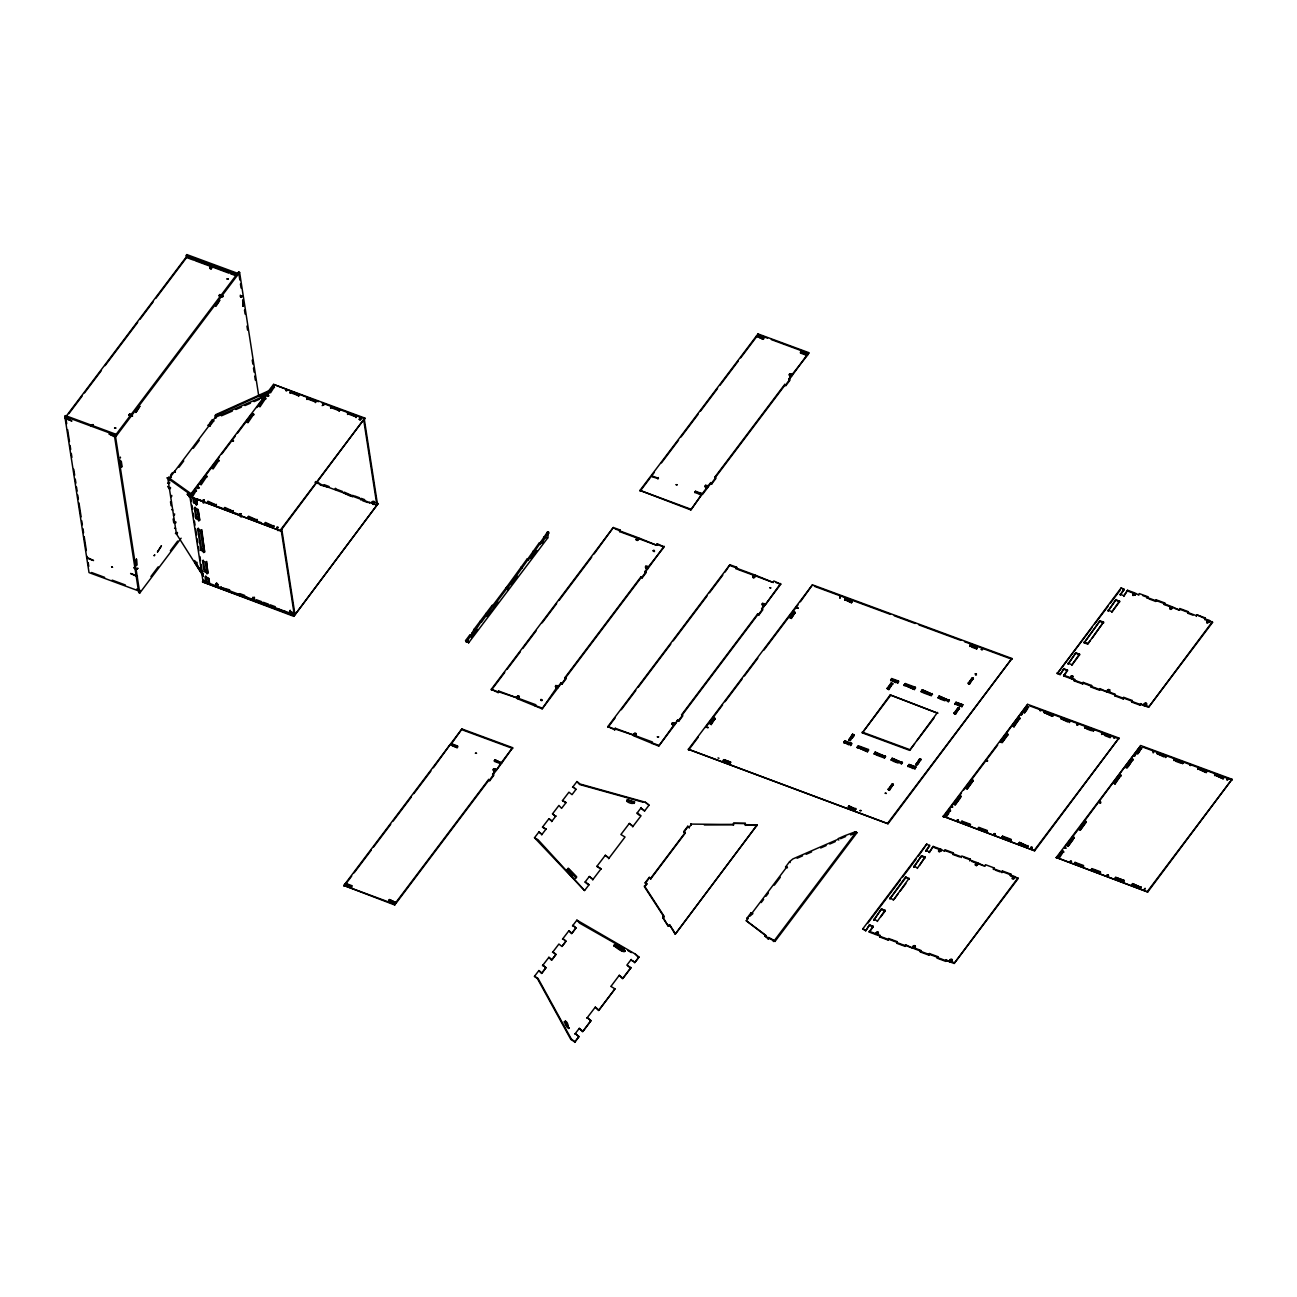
<?xml version="1.0" encoding="UTF-8"?>
<svg xmlns="http://www.w3.org/2000/svg" width="1297" height="1297" viewBox="0 0 1297 1297"><rect width="100%" height="100%" fill="white"/><g stroke="black" fill="none" stroke-linecap="round" stroke-linejoin="round"><path stroke-width="1.5" d="M202.283 571.393L200.889 571.945L195.393 563.465L196.852 562.201M200.889 571.945L195.458 562.752M644.35 886.581L664.096 917.076L662.702 917.611L668.198 926.09L669.771 925.685M644.755 886.791L646.765 884.132L645.274 882.657L649.278 877.356L650.77 878.831L649.278 877.356M646.765 884.132L645.274 882.657M662.702 917.611L664.145 916.347L644.398 885.867M668.198 926.09L662.751 916.898M668.247 925.377L669.641 924.826L675.202 934.229L757.221 824.843L745.386 824.697L757.156 825.557M675.202 934.229L757.221 824.843M650.77 878.831L685.286 833.047L683.795 831.572L687.799 826.254L689.291 827.745L687.799 826.254M685.286 833.047L683.795 831.572M690.75 824.081L691.285 825.087L690.75 824.081L733.551 824.568L704.32 824.957M733.518 823.303L745.353 823.449L733.518 823.303L733.486 825.281M240.545 297.029L241.015 295.684L240.61 296.786M242.101 296.332C240.739 298.537 242.961 294.857 241.08 295.943M627.132 800.849L627.278 799.779L634.557 801.919C632.871 807.237 617.939 796.261 634.411 802.989M633.974 803.475L634.557 801.919M216.372 585.725L217.539 585.644M216.486 586.52L217.491 586.763M254.407 599.376L254.342 597.187C254.212 603.851 253.888 595.291 254.05 599.879L289.88 613.124L289.961 611.633M291.225 613.984L290.22 613.74L291.274 612.865M335.891 489.666C338.793 491.141 333.572 485.71 335.647 489.958L314.993 482.338M359.626 418.574L360.777 418.607L359.026 419.223M719.008 758.259L718.035 757.902M838.802 840.099L838.332 838.543L845.06 835.625L855.015 831.896L856.993 832.674L774.974 941.427L764.841 935.996L765.765 935.267L746.261 920.724L748.256 918.081L746.975 918.179L747.575 919.054M131.548 415.753L132.083 415.105L131.727 416.191M323.845 405.215L322.823 405.28M291.76 611.746C292.652 613.368 288.809 611.746 291.241 613.368M976.446 674.959L975.522 675.121M995.366 834.62L994.215 834.587M120.378 457.128L120.426 458.019M136.59 589.146L140.352 590.524L139.752 591.319L89.023 572.593L64.85 416.418L65.45 415.624L116.163 434.349L116.373 435.662M186.282 255.396L236.994 274.121L237.205 275.45L212.351 266.274L211.038 268.982L210.049 266.858L211.054 267.231L211.33 265.901L186.476 256.725L186.282 255.396L186.881 254.601L237.594 273.327M65.774 417.731L65.174 418.526L71.935 421.022L65.061 417.731L187.076 255.931L192.151 257.795M68.806 413.727L82.1 396.104M84.516 392.894L101.425 370.472M105.041 365.657L137.66 322.402M140.092 319.208L153.37 301.585M155.786 298.375L185.99 258.33M90.466 425.432L92.962 424.589L91.925 425.967M210.017 268.609L210.617 267.069M211.33 265.901L211.054 267.231M92.363 425.384L92.962 424.589M211.038 268.982L211.508 267.393M211.638 268.187L212.351 266.274M129.635 413.954L129.165 415.543L129.635 413.954L130.786 415.121M219.063 295.376L220.198 296.543L219.177 296.17L219.663 294.581L220.798 295.748L219.663 294.581M129.927 416.256L130.186 415.915M130.657 414.327L131.662 414.246L131.532 415.397L131.662 414.246M219.939 296.883L220.068 295.748M220.668 294.954L222.225 296.267L221.674 294.889M181.11 538.206L139.768 593.021L138.747 592.648L114.574 436.473L238.599 272.013L239.605 272.386L258.833 396.525M130.802 415.397L129.797 415.462M220.685 297.159L221.495 296.267M139.768 593.021L115.579 436.846L239.605 272.386M215.805 305.541L219.809 300.223L215.934 306.335L214.799 305.168M240.415 296.235L240.334 295.181M120.686 461.991L121.286 461.197L122.096 466.482L121.496 467.277L120.686 461.991L119.664 461.619L120.491 466.904M87.256 556.445L86.656 557.24L93.53 560.531L86.769 558.034L87.369 557.24M203.24 576.225L176.424 533.894L167.816 478.317L168.902 476.891M209.368 423.568L211.362 420.909M214.735 416.078L215.821 414.635L269.954 390.267M170.507 475.221L172.501 472.562M265.772 395.39L215.383 417.31L168.788 479.096L169.388 479.971M178.97 467.26L183.752 460.938M193.285 448.292L199.252 440.38M167.621 483.214L169.712 482.16M167.653 486.424L169.453 488.888L170.539 487.445M171.771 495.389L170.685 496.832L171.723 496.362M174.641 513.92L173.555 515.363L174.592 514.893M189.151 496.329L273.57 384.382L364.862 418.088L280.574 530.83L189.151 496.329L280.574 530.83M189.265 497.124L219.42 457.144M221.836 453.934L235.097 436.343M237.513 433.149L250.775 415.559M256.806 407.566L271.284 388.37M191.486 495.892L195.361 489.796L196.496 490.963M200.095 484.494L205.964 475.74L207.098 476.907M212.092 468.574L217.961 459.819L219.112 461.002M246.9 422.417L252.769 413.678L253.92 414.845M258.897 406.512L264.783 397.757L265.917 398.925M269.5 392.456L273.375 386.344L274.51 387.511M268.009 394.564L267.295 395.407L269.889 391.84M192.556 496.621L196.382 490.169M201.1 484.867L206.985 476.112M213.097 468.947L218.982 460.208M247.905 422.79L253.79 414.051M259.919 406.885L265.788 398.13M270.522 392.829L274.397 386.717M268.592 396.007L267.506 395.099L268.852 395.666M175.857 521.864L174.771 523.307L175.825 522.821M196.544 500.447L197.095 503.982L193.561 502.669L195.215 501.404M175.403 533.521L177.511 532.451M150.906 576.533L158.202 566.854M170.361 550.739L177.657 541.06M207.423 502.798L207.909 501.209L216.486 505.133M290.042 393.25L290.528 391.662L299.104 395.585M196.025 518.557L194.388 507.97L197.906 509.267L199.543 519.854L196.025 518.557L197.679 517.292M201.797 529.662L204.472 551.63L200.938 550.333L197.663 529.144L198.263 528.349L200.419 531.316L203.71 552.49L204.748 552.019L201.473 530.846L200.419 531.316M215.886 505.927L216.356 504.338M298.505 396.379L298.975 394.791M233.265 510.58L232.795 512.169L224.219 508.246L224.819 507.451L233.395 511.375M306.951 399.492L307.438 397.903L316.014 401.827M200.938 550.333L202.591 549.053M315.414 402.621L315.884 401.032M322.175 405.621L323.212 404.988M206.11 562.217L202.575 560.92L204.213 571.507L207.747 572.804L206.709 561.423M204.213 571.507L205.866 570.226M248.035 517.795L248.505 516.206L257.082 520.113M330.654 408.247L331.124 406.658L339.701 410.565M207.796 578.965L205.639 575.998L206.466 581.299L205.866 582.094L202.981 581.04L203.58 580.229L206.466 581.299L208.622 584.25L209.676 583.78L208.849 578.494L207.796 578.965L208.622 584.25M261.556 522.788L256.482 520.924L256.968 519.319M339.101 411.36L339.571 409.771M205.866 582.094L205.039 576.792L208.574 578.105L209.384 583.391L216.145 585.887L216.453 583.196L217.474 583.569L216.875 584.363C217.102 587.736 218.642 583.083 216.988 585.158M215.626 585.206L216.453 583.196M216.064 585.369L216.226 584.412M253.028 599.506L253.012 597.447L253.028 599.506L217.166 586.26L218.026 584.525M264.928 524.037L265.415 522.448L273.991 526.355M347.547 414.489L348.034 412.9L356.61 416.807M221.139 586.714L220.668 588.303L229.115 591.432L229.601 589.843L221.268 587.509M273.391 527.166L273.862 525.561M356.01 417.602L356.48 416.013M359.561 419.969L359.723 419.012M280.444 530.035L364.862 418.088M252.51 598.825L253.012 597.447M372.985 501.971L372.498 503.56L336.653 490.331L337.269 489.536L342.586 491.498M352.93 496.07L344.354 492.163L343.754 492.957L350.644 496.248M275.272 606.704L270.198 604.824L269.727 606.429L261.151 602.505M352.816 495.276L352.33 496.864M364.652 499.653L361.263 498.405L360.793 499.993M371.947 502.604L372.888 501.388L372.498 503.56M289.88 613.124L290.188 610.417L291.258 613.124M289.361 612.427L290.188 610.417M372.385 502.766L373.828 501.242L373.714 503.641L372.725 503.398L373.893 503.317L373.909 501.761M281.173 530.035L294.273 614.746L290.901 613.497L291.857 612.33M363.776 420.471L376.892 505.182L373.52 503.933L374.428 502.506M293.673 615.54L202.381 581.834L293.803 616.334L378.092 503.593L372.515 501.534M293.803 616.334L378.092 503.593M465.753 641.739L467.179 639.843L468.59 642.842L468.185 640.232L466.774 642.112L465.574 640.588L469.579 635.287L470.714 636.454L472.708 633.811L469.579 635.287M471.703 633.439L473.016 635.708L473.745 633.779L472.303 632.628L474.183 629.191L480.182 621.231L481.317 622.398L493.2 605.683L492.179 605.31L480.182 621.231M507.014 586.617L508.359 587.168L507.014 586.617L526.987 559.153L528.122 560.336L526.987 559.153M527.117 559.947L538.985 543.248L540.136 544.416L538.985 543.248M540.136 544.416L542.13 541.757L541.416 543.297L543.021 542.876L541.708 540.59L547.593 531.835L548.615 532.208L547.723 537.915L468.59 642.842M506.705 589.308L507.419 587.784L493.314 606.477L492.309 606.104L506.414 587.411L508.197 588.092L507.711 589.697L506.576 588.514L507.711 589.697M539.114 544.043L541.108 541.384L542.908 542.081M547.593 531.835L546.296 534.915L547.318 535.304M466.774 642.112L470.584 635.66M472.384 633.163L472.627 635.271L471.524 634.298M472.303 632.628L473.389 633.536L481.187 621.603M507.597 588.903L506.316 588.87L506.414 587.411M507.095 587.136L507.338 589.243M508.1 587.525L528.009 559.542M528.122 560.336L540.006 543.621M541.027 542.843C543.654 542.778 540.217 543.589 541.108 541.384M541.789 541.125L543.167 541.724M543.07 541.157L548.615 532.208M472.53 634.687L472.708 633.811M508.197 588.092L508.359 587.168M471.233 637.621L477.312 629.548M487.056 616.642L498.016 602.116M511.407 584.363L517.487 576.29M530.878 558.521L536.974 550.463M690.831 509.932L701.709 494.546L690.831 509.932L639.988 490.412L756.41 336.036L763.285 339.328L756.41 336.036M763.285 339.328L763.884 338.533L757.124 336.036L757.999 333.913L808.728 352.638L807.853 354.762L800.962 351.471L807.853 354.762M640.102 491.206L650.008 478.074M654.142 472.594L651.71 475.821L658.471 478.317M661.454 462.883L678.526 440.267M680.957 437.024L698.029 414.408M700.461 411.165L717.533 388.549M719.965 385.306L738.252 361.069M740.684 357.842L756.524 336.831M757.124 336.036L757.999 333.913M498.761 691.82L517.26 697.964L498.648 691.025L498.161 692.614L491.287 689.323L613.303 527.506L620.079 530.003L619.593 531.592L637.686 538.271L636.714 537.85L636.243 540.184L636.843 539.39M389.44 899.567L396.331 902.858L389.44 899.567L388.841 900.361L395.601 902.858L394.726 904.982L343.883 885.462L344.889 884.132L351.763 887.424M350.676 886.013L345.488 883.338L450.302 744.348L457.192 747.639L452.118 745.759M457.192 747.639L457.792 746.845L450.902 743.554L461.91 728.963L512.623 747.688L501.744 763.074L494.854 759.783L501.744 763.074M491.401 690.117L504.695 672.495M507.111 669.284L520.405 651.661M522.821 648.451L536.115 630.828M542.146 622.819L556.64 603.608M559.072 600.398L591.691 557.143M594.107 553.932L613.303 527.506M344.013 886.256L344.889 884.132M345.602 884.132L351.698 876.059M354.13 872.816L371.201 850.2M373.633 846.957L390.705 824.341M393.137 821.098L411.425 796.861M413.856 793.634L430.928 771.002M433.36 767.775L450.302 744.348M451.032 744.348L461.91 728.963M657.871 479.112L658.341 477.523M763.171 338.533L763.771 337.739L757.01 335.242M498.161 692.614L498.648 691.025M619.593 531.592L620.079 530.003M351.649 886.629L352.249 885.835L345.488 883.338M457.063 746.845L457.663 746.051L450.902 743.554M516.692 697.008L517.568 696.586L516.855 698.499M517.568 696.586L518.184 695.792L519.319 696.959L517.876 698.872L542.13 708.843L557.823 688.01L557.888 685.837L557.013 686.697L555.878 685.529L556.883 685.902M619.463 530.797L637.557 537.477L637.281 538.806M517.698 697.381L518.184 695.792M518.589 696.959L518.719 698.499L519.189 696.165M637.865 539.763L637.265 540.557L637.735 538.968L638.74 539.341L637.735 538.968M638.302 539.925L638.578 537.85L656.785 545.324L640.507 539.325M517.876 698.872L518.152 697.543M694.933 492.049L695.532 491.255L702.309 493.752L694.933 492.049L700.137 494.724M791.462 375.336L807.253 355.556L800.492 353.06L800.962 351.471M695.062 492.844L695.532 491.255M535.369 706.346L535.839 704.757L517.746 698.078M656.671 544.529L657.271 543.735L664.145 546.994L647.77 567.6M494.53 769.283L493.525 768.894L494.66 770.078L495.535 769.202L496.07 770.596L501.145 763.868L494.384 761.371L494.854 759.783M656.785 545.324L657.271 543.735M705.698 486.083L705.098 486.878L705.568 485.289L706.703 486.456L705.568 485.289M791.413 375.579L789.857 376.195L789.581 373.893L790.732 375.06L789.581 373.893M557.71 687.215L556.154 687.832L555.878 685.529M647.722 567.859L646.165 568.475L645.89 566.157L647.025 567.324L645.89 566.157M707.4 486.991L705.844 487.607L704.968 486.083M706.589 485.662L707.708 486.391L702.309 493.752M789.857 376.195L788.981 374.687M790.603 374.266L791.721 374.979L788.722 379.162L789.857 380.329L785.852 385.631L784.717 384.463L785.852 385.631M489.763 780.697L488.629 779.513L489.763 780.697L493.752 775.379L492.617 774.212L495.357 770.596L493.8 771.212L493.525 768.894M706.703 486.456L706.849 485.321M790.732 375.06L790.862 373.909M702.423 494.546L707.53 487.785L707.595 485.597M788.852 379.956L791.543 376.373L791.608 374.185M556.154 687.832L555.278 686.324M646.165 568.475L645.29 566.951M646.911 566.53L648.03 567.259L645.031 571.442L646.165 572.609L642.161 577.911L641.026 576.743L642.161 577.911M493.8 771.212L492.925 769.705M707.449 486.732L710.707 482.614L711.842 483.781L710.707 482.614M711.842 483.781L715.847 478.48L714.712 477.312L784.717 384.463M792.143 375.579L807.123 354.762L800.362 352.265M807.723 353.968L808.728 352.638M557.013 686.697L557.143 685.562M647.025 567.324L647.171 566.189M494.66 770.078L494.789 768.926M645.144 572.236L647.852 568.653L647.916 566.465M708.13 486.991L710.821 483.408M714.825 478.107L784.847 385.258M494.53 771.488L494.676 770.353M492.747 775.006L495.47 771.391L495.535 769.202M542.13 708.843L557.888 685.837M557.759 686.972L561.001 682.838L562.136 684.022L561.001 682.838M562.136 684.022L566.14 678.704L565.006 677.537L641.026 576.743M648.451 567.859L664.032 546.232M711.713 482.987L715.717 477.685L714.712 477.312M785.739 384.836L789.727 379.535L788.722 379.162M394.726 904.982L395.601 902.858M396.201 902.063L488.629 779.513M496.07 770.596L501.031 763.074L494.254 760.577M501.631 762.279L512.623 747.688M558.423 687.215L561.131 683.632M565.135 678.331L641.14 577.538M396.331 902.858L488.742 780.308M562.023 683.227L566.027 677.909L565.006 677.537M642.031 577.116L646.036 571.815L645.031 571.442M489.634 779.902L493.638 774.585L492.617 774.212M615.345 729.06L633.844 735.204L615.232 728.265L614.746 729.854L607.871 726.563L729.887 564.746L736.647 567.243L736.177 568.832L736.647 567.243M607.985 727.358L615.232 717.744M621.279 709.735L635.773 690.507M638.189 687.297L670.808 644.042M673.224 640.848L707.06 595.988M709.475 592.778L722.769 575.155M725.185 571.945L729.887 564.746M614.746 729.854L615.232 728.265M534.51 837.732L538.012 839.726L584.574 890.536L534.51 837.732L538.936 831.961L542.016 834.425L538.936 831.961M542.503 827.129L546.021 829.123L542.503 827.129L548.939 818.699L552.019 821.163L548.939 818.699M552.506 813.868L555.586 816.332L552.506 813.868L558.942 805.437L561.585 808.371L566.027 802.6L562.509 800.606L566.027 802.6M562.509 800.606L568.945 792.175L572.026 794.639L576.03 789.338L572.95 786.874L576.03 789.338M572.512 787.344L576.938 781.556L580.035 784.02L645.339 802.227L649.035 805.178L644.593 810.965L640.896 807.999L644.593 810.965M541.579 834.895L546.021 829.123M551.582 821.633L556.024 815.862M633.276 734.248L634.152 733.826L633.439 735.739M754.886 577.165L755.194 575.787L753.849 577.797L752.827 577.424L753.427 575.884M633.406 735.042L633.714 733.664M634.152 733.826L635.773 733.405L635.303 734.994L635.773 733.405M752.827 577.424L753.427 576.63M736.048 568.037L754.141 574.717L753.865 576.046L752.86 575.673M634.282 734.621L634.752 733.032M753.865 576.046L754.141 574.717M673.467 723.142L672.446 722.769L673.597 723.937L674.472 723.077L674.408 725.25L658.714 746.083L634.46 736.112L634.736 734.783L635.741 735.156L635.173 734.199M753.849 577.797L754.319 576.208M755.162 575.09L754.886 576.419L755.162 575.09L773.369 582.564M634.46 736.112L634.736 734.783M651.953 743.586L652.423 741.997L634.33 735.318M773.255 581.769L773.855 580.975L780.729 584.234L765.035 605.099L764.484 603.705L763.609 604.564L762.474 603.397L763.495 603.77M672.576 723.564L671.976 724.358L672.446 722.769M758.745 615.151L757.61 613.984L758.745 615.151L762.749 609.849L761.615 608.682L764.306 605.099L762.749 605.715L762.474 603.397M672.738 725.072L671.846 723.564M762.749 605.715L761.874 604.191M673.597 723.937L673.727 722.802M763.609 604.564L763.755 603.429M673.467 725.347L674.294 724.456L658.714 746.083M763.495 605.991L763.625 604.84M761.728 609.477L764.436 605.894L764.484 603.705M674.472 723.077L675.007 724.456L677.585 720.078L678.72 721.262L677.715 720.873M675.007 724.456L677.585 720.078M678.72 721.262L682.725 715.944L681.59 714.777L757.61 613.984M765.035 605.099L780.616 583.472M681.719 715.571L757.724 614.778M678.607 720.467L682.611 715.15L681.59 714.777M758.615 614.356L762.62 609.055L761.615 608.682M572.658 875.507L567.065 869.752L568.199 868.358L576.598 876.983L575.463 878.393M584.882 882.268L589.324 876.496L593.021 879.447L589.324 876.496M596.879 866.364L601.014 868.844L596.879 866.364L605.326 855.274L609.023 858.225L605.326 855.274M629.321 823.449L633.033 826.4L629.321 823.449L620.89 834.522L625.024 837.019L608.585 858.711M639.356 815.278L636.892 813.3L641.334 807.528M688.399 749.293L812.425 584.834L1011.919 658.487L888.023 823.741L688.399 749.293L888.023 823.741M688.529 750.088L698.256 737.182M705.552 727.52L722.575 704.936M725.007 701.709L742.03 679.142M744.462 675.915L757.837 658.179M763.917 650.121L797.963 604.969M800.395 601.743L812.425 584.834M710.091 723.386L714.096 718.084L715.117 718.457L711.226 724.553L710.091 723.386L711.226 724.553M794.121 611.973L790.23 618.085L794.121 611.973L795.126 612.362L791.251 618.458L795.126 612.362M584.574 890.536L589.016 884.765L585.32 881.798M592.583 879.933L601.014 868.844M632.596 826.87L641.026 815.797L637.33 812.83M710.221 724.18L714.096 718.084M711.113 723.758L715.117 718.457M578.981 1036.611L575.284 1033.66L578.981 1036.611L574.976 1041.929L570.842 1039.432L537.542 978.797L534.461 976.333L538.904 970.561L541.984 973.026L545.988 967.708L542.908 965.244L545.988 967.708M542.47 965.73L548.907 957.299L551.987 959.764L555.991 954.446L552.895 951.982L555.991 954.446M552.473 952.468L558.91 944.038L561.99 946.502L565.995 941.184L562.898 938.72L565.995 941.184M562.476 939.19L568.913 930.76L571.993 933.224L575.981 927.922L572.901 925.458L575.981 927.922M572.48 925.928L576.906 920.157L635.287 954.073L638.983 957.04L634.995 962.342L630.861 959.861L634.995 962.342M538.904 970.561L541.546 973.496L545.551 968.194M548.907 957.299L551.549 960.234L555.554 954.932M562.558 945.643L565.557 941.654M568.913 930.76L571.555 933.71L575.56 928.393M728.411 763.122L723.207 760.447L723.807 759.653L730.584 762.15L723.807 759.653M844.639 599.441L845.239 598.647L851.999 601.143L851.529 602.732L844.639 599.441L851.529 602.732M844.769 600.235L845.239 598.647M730.098 763.738L730.584 762.15M645.225 883.37L649.213 878.069M683.746 832.285L687.75 826.983M644.82 886.078L646.814 883.419M650.818 878.118L685.351 832.334M689.339 827.032L691.35 824.373M613.854 946.048L614.989 944.654L625.186 950.879C623.922 955.613 601.84 935.818 622.349 951.252M574.847 1034.131L579.273 1028.359L582.985 1031.31L590.978 1020.707L587.282 1017.74L590.978 1020.707M586.844 1018.21L595.291 1007.137L598.987 1010.087L614.989 988.865L610.855 986.385M611.292 985.915L619.285 975.295L622.982 978.262L630.99 967.643L626.856 965.163L631.282 959.391M574.539 1042.399L578.543 1037.097M579.273 1028.359L582.548 1031.78L590.54 1021.177M595.291 1007.137L598.549 1010.558L614.989 988.865M619.285 975.295L622.544 978.732L630.99 967.643M634.557 962.812L638.983 957.04M848.935 744.883L843.763 742.224L844.85 740.782L851.594 743.278L850.621 745.499L851.594 743.278M895.854 682.66L890.666 679.985L891.752 678.558L898.513 681.055L897.556 683.276L898.513 681.055M843.893 743.019L844.85 740.782M890.78 680.779L891.752 678.558M852.664 734.134L848.789 740.23L852.664 734.134L854.22 735.464L852.226 738.106M887.261 688.269L891.25 682.968L892.693 683.487L888.818 689.582L887.261 688.269L888.818 689.582M887.375 689.064L891.25 682.968M850.216 740.765L854.091 734.669M888.688 688.804L892.693 683.487M914.531 743.894L909.651 750.347L862.31 732.87L890.196 694.933L937.666 713.204L890.196 694.933M862.31 732.87L890.326 695.727M857.268 747.202L858.355 745.775L868.487 749.52L867.531 751.741L857.268 747.202L867.531 751.741M904.187 684.978L905.274 683.551L915.423 687.297L914.45 689.518L904.187 684.978L914.45 689.518M857.382 747.996L858.355 745.775M904.317 685.773L905.274 683.551M867.401 750.947L868.487 749.52M914.336 688.723L915.423 687.297M746.975 918.179L750.979 912.877L752.26 912.764L786.857 866.899L787.457 867.774L785.56 867.012L789.565 861.694L792.856 858.938L838.202 839.224M749.585 916.395L752.86 913.639L752.26 912.764M761.209 902.566L763.609 899.405M765.992 896.243L768.375 893.082M774.341 885.17L780.308 877.275M875.248 752.017L874.291 754.238L875.248 752.017L885.527 756.556L884.441 757.983L875.978 754.87M922.297 690.588L921.21 692.014L922.183 689.793L932.446 694.333L922.183 689.793M884.441 757.983L885.397 755.762M922.913 692.647L931.359 695.759L932.316 693.538M848.919 805.842L848.449 807.431L848.919 805.842L855.809 809.133L855.209 809.928L850.135 808.063M970.351 644.836L969.864 646.425L970.351 644.836L977.225 648.127L976.625 648.922L971.566 647.057M892.287 759.053L891.201 760.48L892.158 758.259L902.42 762.798L892.158 758.259M939.206 696.829L938.12 698.256L939.093 696.035L949.355 700.575L939.093 696.035M855.209 809.928L855.68 808.339M976.625 648.922L977.111 647.333M909.651 750.347L937.536 712.41M916.963 740.652L934.002 718.052M901.35 764.225L902.307 762.004M948.269 702.001L949.226 699.78M888.283 789.192L892.287 783.874L893.309 784.247L889.418 790.359L888.283 789.192L889.418 790.359M968.308 683.081L972.312 677.78L973.317 678.153L969.443 684.249L968.308 683.081L969.443 684.249M768.651 937.423L774.358 940.552L856.377 831.799M888.413 789.986L892.287 783.874M968.421 683.876L972.312 677.78M889.304 789.565L893.309 784.247M969.313 683.454L973.317 678.153M913.185 768.602L907.981 765.927L909.067 764.5L915.828 766.997L909.067 764.5M960.104 706.379L954.9 703.704L955.986 702.277L962.763 704.774L955.986 702.277M908.111 766.722L909.197 765.295M955.03 704.498L956.116 703.071M919.735 758.794L915.86 764.89L919.735 758.794L920.854 759.199L917.984 763.982M954.17 712.977L958.175 707.676L959.391 708.113L955.516 714.225L954.17 712.977L955.516 714.225M954.3 713.772L958.175 707.676M916.979 765.311L920.854 759.199M955.386 713.431L959.391 708.113M914.871 769.218L915.828 766.997M961.79 706.995L962.763 704.774M887.894 822.947L1011.919 658.487M943.227 816.283L1027.646 704.352L1118.938 738.058L1034.649 850.783L943.227 816.283L1034.649 850.783M943.357 817.078L961.45 793.083M963.849 789.889L997.62 745.11M1000.036 741.916L1027.646 704.352M948.577 813.576L946.583 816.235L945.562 815.862L949.453 809.766L950.588 810.933M959.991 798.466L955.176 804.837L954.17 804.448L960.039 795.71L961.19 796.877M971.988 782.545L967.189 788.916L966.168 788.544L972.053 779.789L973.188 780.956L972.053 779.789M1006.861 733.632L1000.976 742.387L1006.861 733.632L1007.996 734.799L1001.997 742.759L1007.866 734.005M1012.86 725.672L1018.858 717.711L1019.88 718.084L1013.995 726.839L1012.86 725.672L1013.995 726.839M1027.597 708.811L1024.598 712.783L1023.576 712.41L1027.467 706.314L1028.602 707.481M945.562 815.862L949.453 809.766M954.17 804.448L960.039 795.71M966.168 788.544L972.166 780.583M1012.989 726.466L1018.858 717.711M1021.971 714.452L1021.161 715.101L1027.467 706.314M946.583 816.235L950.458 810.139M955.176 804.837L961.061 796.082M967.189 788.916L973.058 780.162M1013.881 726.044L1019.88 718.084M1024.598 712.783L1028.472 706.687M876.496 932.251L876.026 934.586L869.249 932.089L873.254 926.788L869.606 924.696L865.731 930.792L862.732 928.944L926.739 844.055L929.738 845.903L925.75 851.221L929.625 845.109M867.693 923.318L900.296 880.079M902.712 876.885L916.006 859.263M918.422 856.052L926.739 844.055M1064.14 669.333L1067.658 670.63L1064.01 668.539L1060.135 674.635L1057.266 673.581L1121.143 587.898L1124.142 589.746L1120.154 595.064L1124.029 588.951M1057.266 673.581L1092.285 627.132M1094.7 623.922L1107.995 606.315M1110.41 603.105L1120.073 590.297M865.731 930.792L869.606 924.696M881.603 908.775L873.724 920.189L881.603 908.775L885.267 910.867L880.679 916.93M905.744 877.745L889.742 898.967L905.614 876.95L909.262 879.042L905.614 876.95M921.616 855.728L913.737 867.126L921.616 855.728L925.15 857.025L919.557 865.407M1060.135 674.635L1064.01 668.539M1076.007 652.618L1068.128 664.032L1076.007 652.618L1079.655 654.709L1071.662 665.329L1079.542 653.915M1089.95 641.075L1087.664 644.106L1084.146 642.809L1100.018 620.793L1103.552 622.09L1092.236 638.043M1116.02 599.571L1108.141 610.968L1116.02 599.571L1119.668 601.662L1111.675 612.281L1119.554 600.868M1084.146 642.809L1100.018 620.793M869.249 932.089L873.14 925.993M877.258 921.486L885.138 910.072M893.26 900.264L909.148 878.247M917.271 868.439L925.15 857.025M933.143 846.422L929.268 852.518L933.143 846.422L939.903 848.919L938.59 851.61L939.077 850.021M894.411 898.74L897.832 894.2M900.118 891.169L905.841 883.581M1070.9 676.094L1070.43 678.428L1063.653 675.932L1067.544 669.836M1087.664 644.106L1103.552 622.09M1127.547 590.265L1123.672 596.361L1127.547 590.265L1134.308 592.761L1133.594 593.913M1063.653 675.932L1066.653 671.959M876.026 934.586L876.626 933.046M876.934 932.413L878.345 932.267L877.631 934.164L878.507 933.743M939.903 848.919L939.628 850.232M877.064 933.208L877.339 931.878M961.385 821.974L961.985 821.179L970.448 824.292L969.961 825.881L961.385 821.974L969.961 825.881M1044.004 712.426L1044.604 711.615L1053.067 714.744L1052.58 716.333L1044.004 712.426L1052.58 716.333M1070.43 678.428L1070.9 676.839M1071.338 676.256L1072.749 676.11L1071.435 678.801L1074.824 680.05L1074.224 680.86L1082.671 683.973L1083.141 682.384L1091.604 685.497L1091.117 687.102L1099.58 690.215L1100.051 688.626L1107.298 692.047L1100.18 689.42M1132.994 595.453L1133.481 593.864L1132.994 595.453L1135.491 594.626L1135.329 593.134L1138.831 595.177M1134.308 592.761L1134.032 594.075M905.776 945.578L912.893 948.204L905.646 944.783L905.176 946.372L896.713 943.259L897.2 941.654L888.737 938.542L888.267 940.13L879.82 937.001L880.42 936.207L877.031 934.959L877.518 933.37M878.345 932.267L878.069 934.326M939.612 851.999L940.082 850.394L941.087 850.767L940.082 850.394M940.925 849.292L940.649 850.605L940.925 849.292L944.427 851.335L944.913 849.746L953.36 852.859L952.873 854.447L959.65 856.944M940.52 849.811L940.649 851.351M961.515 822.768L961.985 821.179M878.069 933.581L877.453 932.673M1071.468 677.05L1071.744 675.737M1072.473 678.169L1072.749 676.11M1071.435 678.801L1071.922 677.212M1135.361 593.831L1135.053 595.21M879.82 937.001L880.29 935.413L876.918 934.164M1074.224 680.86L1074.694 679.255L1071.322 678.007M1138.701 594.383L1139.301 593.588L1147.764 596.701L1147.278 598.29L1147.764 596.701M888.267 940.13L888.737 938.542M952.873 854.447L953.36 852.859M1082.671 683.973L1083.141 682.384M978.295 828.216L978.895 827.421L987.341 830.534L986.871 832.123L978.295 828.216L986.871 832.123M1067.804 721.959L1060.914 718.668L1061.513 717.873L1069.96 720.986L1061.513 717.873M978.424 829.01L978.895 827.421M896.713 943.259L897.2 941.654M961.336 857.576L961.807 855.988L970.269 859.1L969.783 860.689L970.269 859.1M1091.117 687.102L1091.604 685.497M1148.98 598.922L1155.74 601.419L1156.211 599.83L1164.674 602.943L1164.187 604.532L1171.321 607.174L1169.91 607.32L1169.878 609.071L1170.478 607.531M1155.74 601.419L1156.211 599.83M1069.49 722.575L1069.96 720.986M905.176 946.372L905.646 944.783M1099.58 690.215L1100.051 688.626M1164.187 604.532L1164.674 602.943M912.942 946.453L913.947 946.826L912.942 946.453L912.893 948.204M976.074 864.434L975.944 862.894L975.474 865.229L976.479 865.602L977.808 862.91L985.023 866.315M913.818 946.032L915.228 945.886L915.39 947.361M975.474 865.229L975.636 864.272M969.67 859.895L976.787 862.537L976.511 863.851L975.506 863.478M913.947 946.826L914.223 945.497M976.511 863.851L976.787 862.537M1107.346 690.296L1108.335 690.669L1107.346 690.296L1107.298 692.047M946.372 960.574L949.761 961.823L946.259 959.78L945.772 961.369L937.326 958.24L937.796 956.651L929.349 953.538L928.863 955.127L920.416 951.998L921.016 951.204L913.915 948.577L915.277 946.567M915.228 945.886L914.952 947.945L914.385 946.988M976.479 865.602L976.965 864.013M977.533 864.969L977.808 862.91M1108.222 689.874L1109.632 689.728L1108.919 691.625L1109.794 691.204M1164.074 603.737L1171.191 606.38L1170.915 607.693M1108.335 690.669L1108.627 689.339M1140.776 704.417L1144.165 705.665L1140.647 703.623L1140.176 705.211L1131.73 702.082L1132.2 700.493L1123.753 697.381L1123.267 698.97L1114.82 695.841L1115.42 695.046L1108.319 692.42L1108.789 690.831M1109.357 691.787L1109.632 689.728M1170.883 609.46L1171.369 607.855L1172.375 608.228L1171.369 607.855M1171.937 608.812L1172.212 606.753L1179.427 610.157L1174.109 608.196M1109.357 691.042L1108.74 690.134M1001.981 836.954L1002.581 836.16L1011.044 839.289L1010.558 840.878L1001.981 836.954L1010.558 840.878M1085.33 727.406L1084.73 728.201L1085.2 726.612L1093.776 730.535L1085.2 726.612M1002.111 837.749L1002.581 836.16M920.416 951.998L920.886 950.409L913.785 947.783M984.909 865.521L985.509 864.726L993.956 867.855L993.486 869.444L993.956 867.855M1114.82 695.841L1115.29 694.252L1108.189 691.625M1179.313 609.363L1179.913 608.569L1188.36 611.698L1187.89 613.286L1192.964 615.151M1179.427 610.157L1179.913 608.569M1093.176 731.33L1093.663 729.741M928.863 955.127L929.349 953.538M1123.267 698.97L1123.753 697.381M1187.89 613.286L1188.36 611.698M1025.781 846.487L1018.891 843.196L1019.491 842.402L1028.067 846.325M1102.11 732.854L1101.639 734.442L1102.11 732.854L1110.686 736.777L1110.086 737.571L1105.012 735.691M937.326 958.24L937.796 956.651M1002.419 870.968L1001.933 872.557L1002.419 870.968L1010.866 874.097L1010.395 875.686L1013.768 876.934L1012.811 876.513L1012.325 878.847L1012.925 878.053M1131.73 702.082L1132.2 700.493M1196.337 616.399L1196.823 614.81L1205.27 617.939L1204.783 619.528L1208.172 620.777L1207.215 620.355L1206.729 622.69L1209.226 621.847L1209.063 620.355L1212.565 622.398L1148.558 707.287L1145.17 706.038L1145.656 704.449L1146.645 704.822L1146.483 703.331L1144.197 703.914L1145.073 703.493M1027.467 847.119L1027.954 845.531M1110.086 737.571L1110.572 735.983M945.772 961.369L946.259 959.78M1010.395 875.686L1010.866 874.097M1140.176 705.211L1140.647 703.623M1204.783 619.528L1205.27 617.939M949.793 960.072L950.798 960.445L949.793 960.072L949.761 961.823M950.669 959.65L952.079 959.488L951.366 961.401L952.241 960.98M1010.266 874.891L1013.638 876.14L1013.362 877.469M950.798 960.445L951.074 959.115M1014.384 878.588L1014.659 876.513L1018.161 878.555L954.154 963.444L950.766 962.196L951.252 960.607M952.079 959.488L951.803 961.563M1013.346 879.22L1013.816 877.631M1034.52 849.989L1118.938 738.058M1206.729 622.69L1207.329 621.15M1204.67 618.734L1208.042 619.982L1207.766 621.312M1144.165 705.665L1144.635 703.331M1145.202 704.287L1145.478 702.958M1146.208 705.406L1146.483 703.331M1207.75 623.063L1208.22 621.474M1208.788 622.43L1209.063 620.355M1145.17 706.038L1145.656 704.449M1146.208 704.66L1145.591 703.752M954.154 963.444L1018.048 877.761M1148.558 707.287L1212.452 621.603M1056.309 857.495L1140.728 745.548L1232.02 779.27L1147.732 891.996L1056.309 857.495L1147.732 891.996M1056.439 858.29L1062.47 850.297M1064.886 847.087L1078.147 829.496M1080.563 826.302L1140.728 745.548M1062.648 851.772L1058.66 857.074L1062.535 850.978L1063.67 852.145L1062.535 850.978M1073.073 839.678L1068.274 846.033L1067.253 845.66L1073.138 836.905L1074.273 838.073L1073.138 836.905M1085.135 821.001L1079.25 829.756L1085.135 821.001L1086.27 822.168L1080.271 830.129L1086.156 821.374M1113.945 782.804L1119.943 774.844L1120.965 775.217L1115.08 783.972L1113.945 782.804L1115.08 783.972M1131.941 758.923L1126.072 767.678L1131.941 758.923L1132.962 759.296L1128.277 766.462M1141.555 747.899L1137.68 753.995L1136.675 753.622L1140.549 747.526L1141.555 747.899L1138.685 752.665M1067.253 845.66L1073.251 837.7M1114.058 783.599L1119.943 774.844M1135.167 755.729L1134.178 756.216L1140.549 747.526M1059.665 857.447L1063.54 851.351M1068.274 846.033L1074.143 837.278M1114.95 783.177L1120.965 775.217M1127.077 768.051L1132.962 759.296M1074.467 863.186L1075.067 862.392L1083.53 865.504L1083.044 867.093L1074.467 863.186L1083.044 867.093M1163.976 756.913L1157.086 753.622L1157.686 752.827L1166.262 756.751M1074.597 863.98L1075.067 862.392M1165.663 757.545L1166.149 755.956M1091.377 869.428L1091.977 868.633L1100.44 871.746L1099.953 873.335L1091.377 869.428L1099.953 873.335M1174.725 759.864L1174.125 760.658L1174.596 759.069L1183.172 762.993L1174.596 759.069M1091.507 870.222L1091.977 868.633M1182.572 763.787L1183.042 762.198M1121.954 881.457L1115.08 878.166L1115.679 877.372L1124.126 880.501L1115.679 877.372M1197.682 768.618L1198.298 767.824L1206.745 770.937L1206.259 772.542L1197.682 768.618L1206.259 772.542M1197.812 769.413L1198.298 767.824M1123.656 882.09L1124.126 880.501M1141.036 886.743L1140.549 888.332L1132.103 885.203L1132.573 883.614L1141.149 887.537L1132.573 883.614M1214.592 774.86L1215.192 774.066L1223.655 777.179L1223.168 778.784L1214.592 774.86L1223.168 778.784M1214.722 775.655L1215.192 774.066M1147.602 891.201L1232.02 779.27M576.938 781.556L579.597 784.507L642.972 802.162M627.278 799.779L634.12 802.389M568.199 868.358L576.598 876.983M645.339 802.227L649.035 805.178M589.016 884.765L586.114 883.257M576.906 920.157L579.548 923.091L624.489 948.658M534.461 976.333L537.979 978.327L571.28 1038.962L574.976 1041.929M614.989 944.654L625.186 950.879M564.065 1022.036L565.476 1021.144C569.448 1022.879 567.486 1030.823 569.302 1027.889M565.476 1021.144L568.864 1028.359M635.287 954.073L638.562 957.51M839.856 597.609C839.467 595.193 840.359 599.992 840.002 597.528M1144.327 888.964L1145.138 888.315L1144.586 889.807M764.841 935.996L768.343 939.028L769.267 938.298M198.457 487.299C197.857 485.37 198.506 489.553 198.149 487.315M373.147 503.787L373.941 503.901M373.844 504.436L372.855 504.306M254.244 600.446L253.385 600.008L254.471 599.846M1153.795 752.163L1153.001 751.612L1153.211 752.925M1227.643 780.178L1226.946 780.145M166.794 477.945L168.853 477.831L191.194 493.833M168.626 483.603L169.68 483.116M169.453 488.888L170.491 488.418M196.333 504.841L197.371 504.371L196.56 499.069L195.507 499.54L196.333 504.841L194.161 501.874L193.626 498.356M197.144 510.143L198.198 509.656L199.835 520.243L198.781 520.729L196.625 517.762L194.988 507.176L197.144 510.143L198.781 520.729M176.424 533.894L177.462 533.424M195.815 563.368L195.669 562.444L201.424 572.009L195.815 563.368L196.852 562.898L195.393 563.465M206.985 573.663L208.023 573.193L206.385 562.606L205.348 563.076L206.985 573.663L204.829 570.712L203.175 560.126M269.987 391.143L215.853 415.51L215.821 414.635M261.329 398.455L260.697 396.72L264.053 395.245M265.901 394.726L260.859 396.914L261.362 398.276M221.43 415.818L232.309 411.084M235.941 409.512L241.388 407.145M245.003 405.556L250.451 403.189M254.082 401.616L259.513 399.249M840.618 838.689L845.66 836.5M797.088 858.241L802.535 855.874M806.15 854.301L811.598 851.934M820.661 847.979L826.108 845.612M829.74 844.039L835.171 841.672M850.573 834.976L856.993 832.674M200.938 571.231L202.332 570.68M267.863 396.104L267.279 395.293L266.987 396.428M212.092 420.066L213.989 420.844L212.708 420.941M208.087 425.367L209.984 426.146L208.704 426.243M174.106 472.108L175.403 472.011L174.787 471.135L174.965 472.254M170.102 477.426L171.399 477.312L170.782 476.437L170.961 477.572M785.56 867.012L786.857 866.899M758.129 334.707L767.516 338.177M771.277 339.555L808.842 353.433M791.543 376.373L790.748 375.336M1142.819 595.631L1147.877 597.495M1156.34 600.624L1164.787 603.737M1180.027 609.363L1188.49 612.492M1205.383 618.734L1196.823 614.81M1147.164 597.495L1155.611 600.624M1187.76 612.492L1196.207 615.605M1124.142 589.746L1121.143 587.898M1127.677 591.059L1134.437 593.556M1208.658 620.89L1212.565 622.398M1133.594 594.658L1133.027 593.702M1170.478 608.277L1169.91 607.32M1207.329 621.895L1206.777 620.939M1132.881 594.658L1133.886 595.047M1169.748 608.277L1170.769 608.666M1206.615 621.895L1207.62 622.268M1120.024 594.269L1123.542 595.566M232.73 272.775L236.103 274.024M1116.15 600.365L1119.668 601.662M195.182 260.681L211.46 266.696M211.946 266.809L228.758 273.083M235.632 275.629L230.558 273.748L231.158 272.954M210.617 267.814L210.049 266.858M209.887 267.814L210.908 268.187M1108.027 610.174L1111.545 611.487M240.48 296.624L241.518 297.094M221.803 295.684L220.944 294.614M1100.148 621.587L1103.666 622.884M707.53 487.785L706.735 486.732M657.741 478.317L651.11 476.615M1084.016 642.015L1087.534 643.312M639.988 490.412L690.701 509.137M1076.137 653.412L1079.655 654.709M1068.015 663.237L1071.533 664.534M1071.857 676.531L1072.878 676.904M1144.765 704.871L1144.197 703.914M1057.136 672.786L1060.006 673.84M1063.54 675.137L1070.301 677.634M1145.056 705.244L1148.429 706.492M1083.271 683.179L1091.717 686.291M1123.867 698.175L1132.33 701.288M1074.094 680.066L1082.541 683.179M1091.004 686.308L1099.451 689.42M1114.69 695.046L1123.153 698.175M1131.6 701.288L1140.047 704.417M318.397 401.681L273.57 384.382M322.126 403.059L364.992 418.882M289.928 392.456L298.375 395.585M306.838 398.698L315.284 401.827M330.524 407.453L338.971 410.565M347.434 413.694L355.881 416.807M814.451 586.325L890.455 614.389M894.249 615.783L915.147 623.5M918.941 624.911L960.753 640.345M964.546 641.739L1012.049 659.281M845.368 599.441L852.129 601.938M970.464 645.63L977.225 648.127M969.751 645.63L976.511 648.127M269.387 391.662L270.392 392.034M730.016 565.541L735.091 567.421M775.655 582.402L780.729 584.266M737.993 569.513L754.27 575.511M754.757 575.625L771.569 581.899M752.698 576.63L753.719 577.003M615.118 528.933L620.193 530.797M657.384 544.529L662.459 546.41M636.114 539.39L637.135 539.763M258.784 405.718L259.789 406.091M794.234 612.768L795.256 613.157M972.426 678.574L973.447 678.947M1142.722 747.04L1232.15 780.064M790.116 617.291L791.121 617.664M1029.64 705.827L1119.068 738.852M1164.576 756.119L1157.686 752.827M1198.412 768.618L1206.859 771.731M1215.321 774.86L1223.768 777.973M1157.086 753.622L1165.549 756.751M1173.996 759.864L1182.442 762.993M1053.18 715.539L1044.604 711.615M1102.239 733.648L1110.686 736.777M1060.914 718.668L1069.36 721.78M1084.6 727.406L1093.063 730.535M1101.51 733.648L1109.973 736.777M1140.663 748.32L1141.684 748.693M1175.812 761.29L1180.886 763.155M1086.416 728.833L1091.49 730.697M647.852 568.653L647.041 567.6M246.77 421.622L247.792 422.011M547.772 532.97L548.777 533.343M1136.545 752.827L1137.566 753.2M1023.463 711.615L1024.468 711.988M546.702 537.542L547.723 537.915M543.589 537.136L544.61 537.525M543.719 537.931L544.724 538.32M541.708 540.59L542.73 540.962M1132.07 759.718L1133.075 760.091M541.189 541.919L542.211 542.292M1018.988 718.506L1019.993 718.878M540.93 542.259L543.021 542.876M891.866 679.352L898.626 681.849M905.403 684.346L915.536 688.091M890.666 679.985L897.427 682.481M921.097 691.22L931.246 694.965M938.007 697.462L948.139 701.207M954.9 703.704L961.677 706.217M1125.942 766.884L1126.963 767.257M939.822 698.888L944.881 700.753M532.986 551.209L534.007 551.582M891.379 683.762L892.806 684.281M958.305 708.47L959.504 708.908M533.116 552.003L534.121 552.376M1120.073 775.638L1121.078 776.011M1006.975 734.426L1007.996 734.799M371.85 502.02L373.309 502.571M315.593 481.544L318.981 482.792M324.055 484.656L329.114 486.537M354.503 495.908L359.577 497.772M131.402 414.602L132.197 415.64L129.035 414.748M362.479 500.61L367.554 502.49M1000.862 741.592L1001.868 741.965M520.989 567.113L522.01 567.486M521.118 567.908L522.124 568.281M211.962 467.779L212.984 468.152M92.071 424.994L93.092 425.384M64.85 416.418L115.563 435.143L115.773 436.457L109.013 433.96L114.201 436.635M114.574 436.473L115.579 436.846M507.435 587.379L508.456 587.752M506.495 587.946L507.5 588.319M506.235 588.287L508.311 588.887M199.965 483.7L200.986 484.073M862.197 732.075L909.537 749.553M199.106 487.526L198.084 487.153L199.187 488.045M198.506 488.32L197.566 488.466M852.794 734.929L854.22 735.464M919.865 759.588L920.983 759.993M1085.265 821.795L1086.27 822.168M191.356 495.114L192.378 495.486M207.309 502.004L215.756 505.133M224.219 508.246L232.666 511.375M247.905 517L256.352 520.129M264.815 523.242L273.262 526.371M848.66 739.436L850.102 739.971M915.747 764.095L916.866 764.517M196.269 498.68L201.343 500.561M217.572 506.543L222.646 508.424M234.579 512.818L239.913 514.796M266.631 524.669L271.705 526.533M844.979 741.576L851.707 744.073M858.468 746.569L868.617 750.315M875.378 752.811L885.527 756.556M843.763 742.224L850.508 744.705M874.178 753.444L884.311 757.189M891.071 759.685L901.22 763.43M907.981 765.927L914.742 768.44M1079.136 828.961L1080.142 829.334M966.054 787.749L967.059 788.122M892.887 761.112L897.962 762.976M486.18 613.27L487.202 613.643M486.31 614.065L487.315 614.438M171.496 502.117L170.491 501.744L171.107 505.717M171.723 509.689L172.728 510.061M1067.139 844.866L1068.144 845.239M954.041 803.654L955.062 804.043M474.183 629.191L475.188 629.564M474.297 629.985L475.318 630.358M714.225 718.878L715.231 719.251M892.417 784.669L893.422 785.042M197.663 529.144L201.197 530.457M472.465 633.747L473.486 634.12M471.784 633.957L472.789 634.33M174.576 528.219L175.598 528.592M1058.53 856.279L1059.552 856.652M945.448 815.067L946.453 815.44M1075.197 863.186L1083.643 866.299M1092.106 869.428L1100.553 872.541M1115.08 878.166L1123.526 881.295M1131.973 884.408L1140.436 887.537M962.115 821.974L970.561 825.087M979.024 828.216L987.471 831.328M1002.711 836.954L1011.157 840.083M1026.381 845.693L1019.491 842.402M1018.891 843.196L1027.354 846.325M465.574 640.588L466.596 640.977M674.408 725.25L673.613 724.212M557.823 688.01L557.029 686.972M849.049 806.637L855.809 809.133M723.207 760.447L729.968 762.944M848.319 806.637L855.08 809.133M634.882 733.826L635.903 734.199M945.027 850.54L951.787 853.037M963.622 857.398L970.383 859.895M1002.532 871.762L1010.995 874.891M952.76 853.653L961.207 856.782M993.356 868.65L1001.819 871.762M607.871 726.563L614.632 729.06M651.824 742.792L658.584 745.289M933.273 847.217L940.033 849.713M971.566 861.354L976.917 863.332M977.403 863.429L983.256 865.666M995.172 870.06L1000.246 871.941M939.19 850.816L938.623 849.859M215.853 583.99L216.875 584.363M253.742 597.982L252.412 598.241M289.588 611.211L290.609 611.584M938.477 850.816L939.482 851.205M975.344 864.434L976.365 864.807M1012.211 878.053L1013.216 878.426M239.734 593.588L244.809 595.453M256.417 599.749L261.751 601.711M263.437 602.327L268.511 604.207M291.501 612.703L294.873 613.951L281.773 529.241M518.297 696.586L519.319 696.959M491.287 689.323L498.048 691.82M535.239 705.552L542 708.049M925.62 850.427L929.138 851.724M921.745 856.523L925.264 857.82M134.791 567.94L133.769 567.567L134.904 568.735M137.369 575.965L130.608 573.469L137.498 576.76M913.623 866.331L917.141 867.644M91.503 572.496L104.652 577.36M112.174 580.132L125.323 584.979M462.024 729.757L512.753 748.482M889.612 898.173L893.13 899.469M881.733 909.57L885.267 910.867M873.611 919.395L877.129 920.692M869.736 925.491L873.254 926.788M914.336 946.291L915.358 946.68M951.187 959.91L952.209 960.283M876.626 933.791L876.059 932.835M862.732 928.944L865.602 929.998M869.136 931.295L875.897 933.791M950.652 961.401L954.025 962.65M888.867 939.336L897.313 942.449M929.463 954.333L937.926 957.445M879.69 936.207L888.137 939.336M896.6 942.465L905.047 945.578M920.286 951.204L928.749 954.333M937.196 957.445L945.643 960.574M346.688 885.559L350.077 886.808M395.731 903.652L388.841 900.361M343.883 885.462L394.596 904.187M627.943 950.62L631.396 952.582M167.816 478.301L191.745 495.438M766.365 936.142L746.261 920.724M628.088 966.152L630.553 968.129M567.502 869.282L575.9 877.907M203.71 552.49L201.538 549.523L198.263 528.349M855.015 831.896L855.615 832.771M789.565 861.694L790.165 862.57M774.358 940.552L774.974 941.427M772.996 940.665L773.596 941.541M750.979 912.877L751.579 913.753M767.727 938.153L768.343 939.028M215.383 417.31L215.983 418.185M190.87 497.4L187.368 494.368L187.984 495.243M669.641 924.826L675.267 933.5M194.631 560.499L196.771 563.887M201.067 570.664L203.207 574.052M564.503 1021.55L568.329 1028.294M565.022 1023.722L566.935 1027.078M1172.212 606.753L1172.375 608.228M1107.784 689.712L1107.897 691.252M1014.659 876.513L1014.821 878.004M950.231 959.488L950.361 961.028M913.38 945.87L913.493 947.41M638.578 537.85L638.74 539.341M542.065 540.768L542.049 543.216M517.13 696.424L517.26 697.964M364.376 419.677L377.492 504.387M360.063 418.591L359.464 419.385M369.84 502.312L369.24 503.106M328.514 487.332L320.197 484.997L320.797 484.203M238.599 272.013L239.832 280.022M240.448 284.027L241.08 288.031M244.485 310.048L245.101 314.052M246.965 326.066L247.581 330.07M252.234 360.112L252.85 364.117M253.482 368.121L254.099 372.126M254.715 376.13L255.331 380.134M277.785 528.787L278.077 530.684L276.764 528.414M286.507 611.876L278.174 609.541L278.774 608.747M240.934 515.168L241.226 517.081L239.605 515.428M246.625 596.879L246.025 597.674L237.448 593.75M193.966 259.222L193.366 260.016L186.606 257.519L186.881 254.601M212.546 420.714L212.368 419.596L213.551 421.087L209.547 426.389L208.363 424.897L208.541 426.016M204.618 502.506L203.337 503.09L203.029 501.177M192.75 497.383L193.561 502.669M190.464 495.519L191.389 501.436M192.005 505.376L192.605 509.316M193.221 513.255L193.82 517.195M194.437 521.135L195.053 525.074M195.652 529.014L196.577 534.931M197.176 538.871L197.793 542.811M198.409 546.75L199.008 550.69M199.933 556.591L200.532 560.531M201.148 564.471L202.981 576.29M189.865 496.313L202.981 581.04M173.15 518.962L173.766 522.934M120.167 460.127L121.091 466.109M90.903 424.849L91.033 426.389M65.45 415.624L65.661 416.937M66.082 419.709L66.698 423.681M67.622 429.631L69.454 441.515M70.07 445.471L70.687 449.443M71.303 453.399L71.919 457.371M73.751 469.255L74.675 475.205M75.291 479.16L75.907 483.133M76.523 487.088L77.123 491.06M77.739 495.016L78.355 498.988M78.971 502.944L81.111 516.822M81.727 520.778L82.343 524.75M82.959 528.706L83.575 532.662M84.192 536.634L86.332 550.512M88.212 562.703L88.78 566.335M745.353 823.449L745.386 824.697M745.289 824.162L745.321 825.411M111.639 566.757L112.482 567.324L111.639 566.757M137.287 568.978L137.806 568.297L137.287 568.978M154.165 555.667L154.683 554.986L154.165 555.667M222.581 296.802L223.1 296.105L222.581 296.802M132.57 416.126L132.602 415.98M114.59 428.026L115.757 428.059L114.59 428.026M227.024 278.952L228.175 278.985L227.024 278.952M203.159 500.091L204.31 500.139L203.159 500.091M232.309 440.834L233.476 440.883L232.309 440.834M240.026 513.709L241.193 513.758L240.026 513.709M285.762 390.543L286.896 390.705L285.826 390.429M276.893 527.328L278.044 527.36L276.893 527.328M322.645 404.161L323.78 404.324L322.71 404.048M359.512 417.78L360.647 417.926L359.561 417.666M475.48 753.249L476.469 753.281L475.48 753.249M540.833 699.602L541.968 699.764L540.881 699.488M540.946 700.396L542.114 700.445L540.946 700.396M653.25 550.528L654.401 550.56L653.25 550.528M653.38 551.322L654.515 551.484L653.429 551.209M676.159 484.705L677.164 484.738L676.159 484.705M657.401 736.842L658.568 736.891L657.401 736.842M769.834 587.768L770.969 587.93L769.899 587.654M797.055 608.115L798.206 608.147L797.055 608.115M859.943 810.56L861.095 810.593L859.943 810.56M885.235 793.278L886.37 793.424L885.284 793.164M975.247 673.905L976.398 673.954L975.247 673.905M981.31 649.521L982.478 649.57L981.31 649.521M951.69 806.815L952.825 806.977L951.739 806.718M957.235 820.061L958.386 820.093L957.235 820.061M957.348 820.855L958.483 821.017L957.413 820.742M986.385 760.804L987.552 760.836L986.385 760.804M994.118 833.679L995.269 833.712L994.118 833.679M1039.854 710.513L1041.005 710.545L1039.854 710.513M1030.969 847.281L1032.12 847.33L1030.969 847.281M1031.099 848.076L1032.25 848.125L1031.099 848.076M1076.737 724.131L1077.872 724.277L1076.786 724.018M1076.85 724.926L1077.985 725.072L1076.915 724.812M1064.772 848.027L1065.923 848.076L1064.772 848.027M1070.317 861.273L1071.468 861.305L1070.317 861.273M1099.483 802L1100.634 802.049L1099.483 802M1099.597 802.794L1100.731 802.956L1099.661 802.697M1113.588 737.734L1114.723 737.896L1113.653 737.62M1107.2 874.891L1108.351 874.924L1107.2 874.891M1107.314 875.686L1108.481 875.718L1107.314 875.686M1189.819 765.327L1190.97 765.376L1189.819 765.327M1226.67 778.946L1227.821 778.978L1226.67 778.946M707.043 727.455L708.194 727.536L707.043 727.455M139.8 406.334L135.909 412.43L139.8 406.334M242.701 300.174L242.928 306.27L242.701 300.174M136.444 559.137L136.671 565.233L136.444 559.137M161.395 545.842L157.504 551.938L161.395 545.842M361.004 418.428L360.485 419.758L361.004 418.428M190.14 496.265L187.238 494.108L190.497 497.335L190.14 496.265"/></g></svg>
